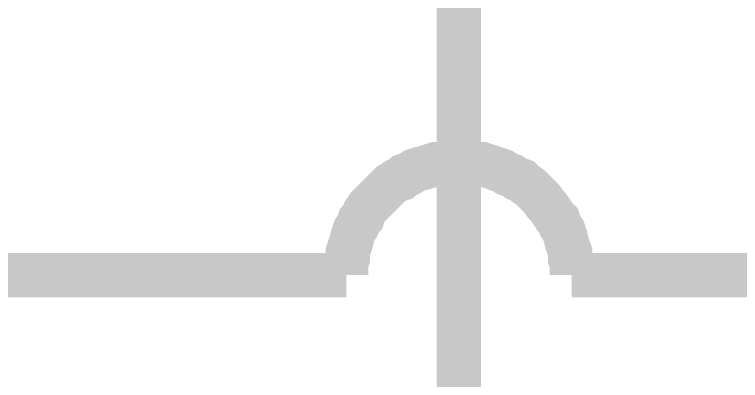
# Model space of a CAD drawing. Header units: inches. Extents: x 0 to 22.3, y 0 to 15.7.
# Drawn here: x 3.0819 to 3.2754, y 8.1715 to 8.2691 of the extents above; entities that cross this region are included whole.
import ezdxf

# ---------------------------------------------------------------- set-up
doc = ezdxf.new("R2010")
doc.units = ezdxf.units.IN
doc.header["$MEASUREMENT"] = 0
doc.layers.add('Sheet', color=255, linetype='Continuous')

msp = doc.modelspace()

# ---------------------------------------------------------------- linework, layer by layer
at = {"layer": 'Sheet'}
for points in [[(3.20036, 8.29996, 0.0118, 0.0118, 0), (3.20036, 8.09973, 0.0118, 0.0118, 0)], [(3.23042, 8.19963, 0.0118, 0.0118, 0), (4.00001, 8.19963, 0.0118, 0.0118, 0), (4.00001, 8.29996, 0.0118, 0.0118, 0)], [(3.20036, 8.22968, 0.0118, 0.0118, 0), (3.1986, 8.22968, 0.0118, 0.0118, 0), (3.19727, 8.22968, 0.0118, 0.0118, 0), (3.19594, 8.22924, 0.0118, 0.0118, 0), (3.19418, 8.22924, 0.0118, 0.0118, 0), (3.19285, 8.2288, 0.0118, 0.0118, 0), (3.19152, 8.22836, 0.0118, 0.0118, 0), (3.18976, 8.22791, 0.0118, 0.0118, 0), (3.18843, 8.22747, 0.0118, 0.0118, 0), (3.1871, 8.22659, 0.0118, 0.0118, 0), (3.18578, 8.22615, 0.0118, 0.0118, 0), (3.18489, 8.22526, 0.0118, 0.0118, 0), (3.18357, 8.22482, 0.0118, 0.0118, 0), (3.18224, 8.22394, 0.0118, 0.0118, 0), (3.18136, 8.22305, 0.0118, 0.0118, 0), (3.18003, 8.22173, 0.0118, 0.0118, 0), (3.17915, 8.22084, 0.0118, 0.0118, 0), (3.17826, 8.21996, 0.0118, 0.0118, 0), (3.17694, 8.21863, 0.0118, 0.0118, 0), (3.17605, 8.21775, 0.0118, 0.0118, 0), (3.17517, 8.21642, 0.0118, 0.0118, 0), (3.17473, 8.2151, 0.0118, 0.0118, 0), (3.17384, 8.21421, 0.0118, 0.0118, 0), (3.1734, 8.21289, 0.0118, 0.0118, 0), (3.17252, 8.21156, 0.0118, 0.0118, 0), (3.17207, 8.21023, 0.0118, 0.0118, 0), (3.17163, 8.20847, 0.0118, 0.0118, 0), (3.17119, 8.20714, 0.0118, 0.0118, 0), (3.17075, 8.20581, 0.0118, 0.0118, 0), (3.17075, 8.20405, 0.0118, 0.0118, 0), (3.17031, 8.20272, 0.0118, 0.0118, 0), (3.17031, 8.20139, 0.0118, 0.0118, 0), (3.17031, 8.19963, 0.0118, 0.0118, 0)], [(3.23042, 8.19963, 0.0118, 0.0118, 0), (3.23042, 8.20139, 0.0118, 0.0118, 0), (3.23042, 8.20272, 0.0118, 0.0118, 0), (3.22998, 8.20405, 0.0118, 0.0118, 0), (3.22998, 8.20581, 0.0118, 0.0118, 0), (3.22954, 8.20714, 0.0118, 0.0118, 0), (3.2291, 8.20847, 0.0118, 0.0118, 0), (3.22866, 8.21023, 0.0118, 0.0118, 0), (3.22821, 8.21156, 0.0118, 0.0118, 0), (3.22733, 8.21289, 0.0118, 0.0118, 0), (3.22689, 8.21421, 0.0118, 0.0118, 0), (3.226, 8.2151, 0.0118, 0.0118, 0), (3.22512, 8.21642, 0.0118, 0.0118, 0), (3.22423, 8.21775, 0.0118, 0.0118, 0), (3.22335, 8.21863, 0.0118, 0.0118, 0), (3.22247, 8.21996, 0.0118, 0.0118, 0), (3.22158, 8.22084, 0.0118, 0.0118, 0), (3.2207, 8.22173, 0.0118, 0.0118, 0), (3.21937, 8.22305, 0.0118, 0.0118, 0), (3.21805, 8.22394, 0.0118, 0.0118, 0), (3.21716, 8.22482, 0.0118, 0.0118, 0), (3.21584, 8.22526, 0.0118, 0.0118, 0), (3.21451, 8.22615, 0.0118, 0.0118, 0), (3.21318, 8.22659, 0.0118, 0.0118, 0), (3.21186, 8.22747, 0.0118, 0.0118, 0), (3.21053, 8.22791, 0.0118, 0.0118, 0), (3.20921, 8.22836, 0.0118, 0.0118, 0), (3.20788, 8.2288, 0.0118, 0.0118, 0), (3.20655, 8.22924, 0.0118, 0.0118, 0), (3.20479, 8.22924, 0.0118, 0.0118, 0), (3.20346, 8.22968, 0.0118, 0.0118, 0), (3.20169, 8.22968, 0.0118, 0.0118, 0), (3.20036, 8.22968, 0.0118, 0.0118, 0)], [(3.00012, 8.19963, 0.0118, 0.0118, 0), (3.17031, 8.19963, 0.0118, 0.0118, 0)], [(3.17031, 8.19963, 0.0118, 0.0118, 0), (3.17031, 8.19963, 0.0118, 0.0118, 0), (3.17031, 8.19963, 0.0118, 0.0118, 0), (3.17031, 8.19963, 0.0118, 0.0118, 0), (3.17031, 8.19963, 0.0118, 0.0118, 0), (3.17031, 8.19963, 0.0118, 0.0118, 0), (3.17031, 8.19963, 0.0118, 0.0118, 0), (3.17031, 8.19963, 0.0118, 0.0118, 0), (3.17031, 8.19963, 0.0118, 0.0118, 0), (3.17031, 8.19963, 0.0118, 0.0118, 0), (3.17031, 8.19963, 0.0118, 0.0118, 0), (3.17031, 8.19963, 0.0118, 0.0118, 0), (3.17031, 8.19963, 0.0118, 0.0118, 0), (3.17031, 8.19963, 0.0118, 0.0118, 0), (3.17031, 8.19963, 0.0118, 0.0118, 0), (3.17031, 8.19963, 0.0118, 0.0118, 0), (3.17031, 8.19963, 0.0118, 0.0118, 0), (3.17031, 8.19963, 0.0118, 0.0118, 0), (3.17031, 8.19963, 0.0118, 0.0118, 0), (3.17031, 8.19963, 0.0118, 0.0118, 0), (3.17031, 8.19963, 0.0118, 0.0118, 0), (3.17031, 8.19963, 0.0118, 0.0118, 0), (3.17031, 8.19963, 0.0118, 0.0118, 0), (3.17031, 8.19963, 0.0118, 0.0118, 0), (3.17031, 8.19963, 0.0118, 0.0118, 0), (3.17031, 8.19963, 0.0118, 0.0118, 0), (3.17031, 8.19963, 0.0118, 0.0118, 0), (3.17031, 8.19963, 0.0118, 0.0118, 0), (3.17031, 8.19963, 0.0118, 0.0118, 0), (3.17031, 8.19963, 0.0118, 0.0118, 0), (3.17031, 8.19963, 0.0118, 0.0118, 0), (3.17031, 8.19963, 0.0118, 0.0118, 0), (3.17031, 8.19963, 0.0118, 0.0118, 0)]]:
    msp.add_lwpolyline(points, format="xyseb", dxfattribs=at)

doc.saveas('drawing.dxf')
